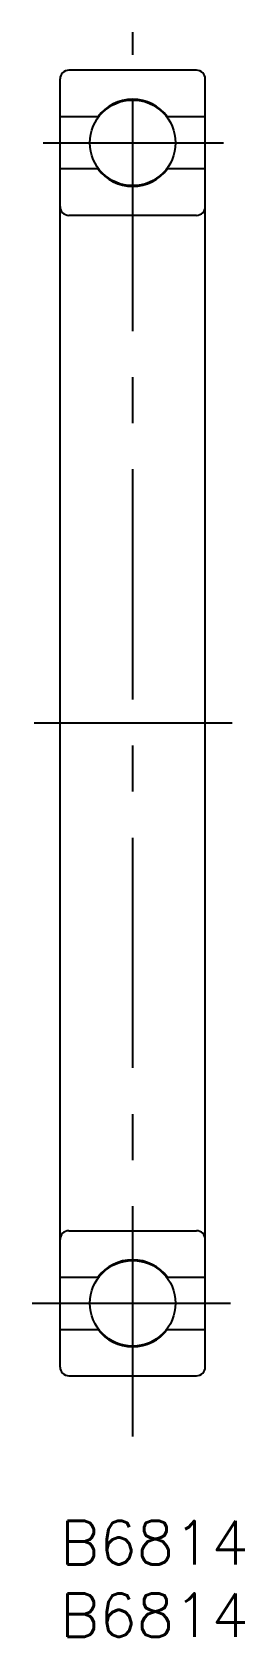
# Model space of a CAD drawing. Extents: x -2 to 13, y -8 to 103.
import ezdxf

# ---------------------------------------------------------------- set-up
doc = ezdxf.new("R2010")
doc.units = 0
doc.header["$LTSCALE"] = 0.5
doc.linetypes.add('CENTER', pattern=[50.8, 31.75, -6.35, 6.35, -6.35])
for name, color, linetype in [('MSM_CENTER', 1, 'CENTER'), ('MSM_CONTINUOUS', 7, 'CONTINUOUS'), ('MSM_PART_NUMBER', 7, 'CONTINUOUS')]:
    doc.layers.add(name, color=color, linetype=linetype)
doc.styles.get("Standard").update_dxf_attribs({"font": 'txt.shx', "height": 3, "bigfont": 'bigfont.shx'})

msp = doc.modelspace()

# ---------------------------------------------------------------- linework, layer by layer
at = {"layer": 'MSM_CENTER'}
for p, q in [((5, 5.82), (5, 102.63)), ((-1.17, 95), (11.25, 95)), ((11.86, 55), (-1.79, 55)), ((-1.93, 15), (11.74, 15))]:
    msp.add_line(p, q, dxfattribs=at)
at = {"layer": 'MSM_CONTINUOUS'}
for p, q in [((9.4, 100), (0.6, 100)), ((0, 10.6), (0, 99.4)), ((10, 10.6), (10, 99.4)), ((2.6, 96.8), (0, 96.8)), ((2.6, 96.8), (2.6, 96.72)), ((10, 96.8), (7.4, 96.8)), ((7.4, 96.8), (7.4, 96.72)), ((2.6, 93.2), (0, 93.2)), ((2.6, 93.2), (2.6, 93.28)), ((7.4, 93.2), (7.4, 93.28)), ((10, 93.2), (7.4, 93.2)), ((9.4, 90), (0.6, 90)), ((0.6, 20), (9.4, 20)), ((0, 16.8), (2.6, 16.8)), ((2.6, 16.8), (2.6, 16.72)), ((7.4, 16.8), (10, 16.8)), ((7.4, 16.8), (7.4, 16.72)), ((2.6, 13.2), (2.6, 13.28)), ((7.4, 13.2), (7.4, 13.28)), ((0, 13.2), (2.6, 13.2)), ((7.4, 13.2), (10, 13.2)), ((0.6, 10), (9.4, 10))]:
    msp.add_line(p, q, dxfattribs=at)
for centre in [(5, 95), (5, 15)]:
    msp.add_circle(centre, 2.95, dxfattribs=at)
for centre, radius, start, end in [((0.6, 99.4), 0.6, 90, 180), ((9.4, 99.4), 0.6, 360, 90), ((5, 95), 3, 36.8699, 143.1301), ((5, 95), 3, 216.8699, 323.1301), ((0.6, 90.6), 0.6, 180, 270), ((9.4, 90.6), 0.6, 270, 0), ((0.6, 19.4), 0.6, 90, 180), ((9.4, 19.4), 0.6, 360, 90), ((5, 15), 3, 36.8699, 143.1301), ((5, 15), 3, 216.8699, 323.1301), ((0.6, 10.6), 0.6, 180, 270), ((9.4, 10.6), 0.6, 270, 0)]:
    msp.add_arc(centre, radius, start, end, dxfattribs=at)

# ---------------------------------------------------------------- texts
at = {"layer": 'MSM_PART_NUMBER'}
for p in [(0, -3), (0, -8)]:
    msp.add_text('B6814', height=3, dxfattribs=at).set_placement(p)

doc.saveas('drawing.dxf')
